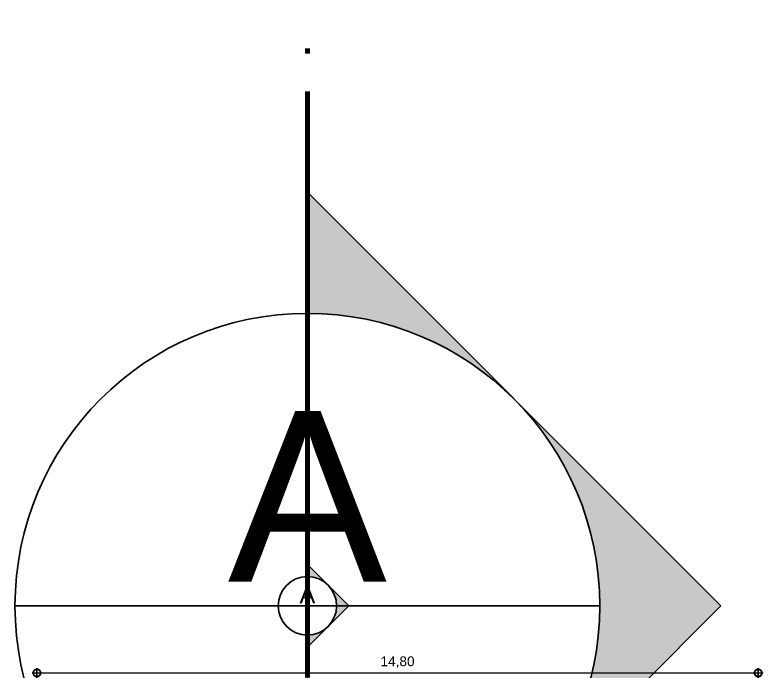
# Model space of a CAD drawing. Header units: metres. Extents: x 47723 to 48001, y 23322 to 23573.
# Drawn here: x 47825.17 to 47840.52, y 23390.19 to 23403.64 of the extents above; entities that cross this region are included whole.
import ezdxf
from ezdxf.enums import TextEntityAlignment as Align

# ---------------------------------------------------------------- set-up
doc = ezdxf.new("R2010")
doc.units = ezdxf.units.M
doc.header["$LTSCALE"] = 0.25
doc.header["$PDMODE"] = 96
doc.linetypes.add('DIVIDEX2', pattern=[63.5, 25.4, -12.7, 0, -12.7, 0, -12.7])
for name, color, linetype in [('0 @ 0.1', 7, 'Continuous'), ('0 @ 1', 7, 'Continuous'), ('SIMB_01', 1, 'Continuous'), ('SIMB_PREENCHIMENTO', 253, 'Continuous'), ('SIMB_TXT', 1, 'Continuous')]:
    doc.layers.add(name, color=color, linetype=linetype)
doc.layers.add('ARQ_0', color=7, linetype='Continuous', true_color=0xff7400, plot=False)
doc.layers.add('ARQ_COTA_AZUL', color=5, linetype='Continuous', lineweight=20, true_color=0x0000ff)
doc.layers.add('SIMB_LCT', color=252, linetype='DIVIDEX2', lineweight=100)
doc.styles.add('cota', font='arial.ttf')
doc.styles.add('SIMB', font='arial.ttf')
doc.dimstyles.new('Info 01 - annot', dxfattribs={"dimtxt": 2, "dimasz": 3, "dimexe": 1, "dimexo": 1, "dimgap": 1, "dimtad": 1, "dimzin": 4, "dimtxsty": 'cota', "dimblk": 'DOTSMALL', "dimcen": 2, "dimdle": 1, "dimclrd": 256, "dimclre": 256, "dimclrt": 1, "dimazin": 2, "dimtfac": 0.09, "dimtix": 1, "dimtmove": 2, "dimatfit": 2, "dimfxl": 5, "dimfxlon": 1, "dimtolj": 1, "dimtzin": 4, "dimlwd": -1, "dimarcsym": 1})

# ---------------------------------------------------------------- blocks, each defined once
blk = doc.blocks.new('*U68')
at = {"layer": 'SIMB_PREENCHIMENTO', "transparency": 33554587}
h = blk.add_hatch(color=256, dxfattribs=at)
h.dxf.hatch_style = 1
h.paths.add_polyline_path([(0, 8.483), (-4.152, 4.332, -0.401827), (4.152, 4.332)])
h = blk.add_hatch(color=256, dxfattribs=at)
h.dxf.hatch_style = 1
h.paths.add_polyline_path([(-4.332, 4.152), (-8.483, 0), (-6, 0, -0.193399)])
h = blk.add_hatch(color=256, dxfattribs=at)
h.dxf.hatch_style = 1
h.paths.add_polyline_path([(4.332, 4.152, -0.193399), (6, 0), (8.483, 0)])
at = {"layer": 'SIMB_01'}
for p, q in [((-8.483, 0), (0, 8.483)), ((8.483, 0), (0, 8.483)), ((0, -6), (0, 6)), ((-6, 0), (-8.483, 0)), ((6, 0), (8.483, 0))]:
    blk.add_line(p, q, dxfattribs=at)
blk.add_circle((0, 0), 6, dxfattribs=at)
at = {"layer": 'SIMB_LCT'}
blk.add_line((6, 0), (69.061, 0), dxfattribs=at)
at = {"layer": 'SIMB_TXT', "style": 'SIMB'}
for tag, height, p in [('000', 3.5, (-2.25, 0)), ('999', 2, (2.525, 0))]:
    blk.add_attdef(tag, text='', height=height, rotation=90, dxfattribs=at).set_placement(p, align=Align.MIDDLE_CENTER)
blk = doc.blocks.new('*U666')
at = {"layer": '0 @ 0.1', "xscale": 0.1, "yscale": 0.1, "zscale": 0.1, "rotation": 269.9999999999999}
blk.add_blockref('*U68', (0.7, 13.339), dxfattribs=at).add_auto_attribs({'999': '-', '000': 'A'})
at = {"layer": '0 @ 1'}
ref = blk.add_blockref('*U68', (0.7, 13.339), dxfattribs=dict(at, rotation=269.9999999999999))
ref.add_attrib('000', 'A', dxfattribs={"layer": 'SIMB_TXT', "height": 3.5, "style": 'SIMB'}).set_placement((0.7, 15.589), align=Align.MIDDLE_CENTER)
blk = doc.blocks.new('*U69')
at = {"layer": 'SIMB_LCT'}
blk.add_line((-6, 0), (-54.483, 0), dxfattribs=at)
at = {"layer": 'SIMB_TXT', "style": 'SIMB'}
for tag, height, p in [('000', 3.5, (-2.25, 0)), ('999', 2, (2.525, 0))]:
    blk.add_attdef(tag, text='', height=height, rotation=90, dxfattribs=at).set_placement(p, align=Align.MIDDLE_CENTER)
blk = doc.blocks.new('*U667')
at = {"layer": '0 @ 1', "rotation": 269.9999999999999}
blk.add_blockref('*U69', (0.7, -4.537), dxfattribs=at)
blk = doc.blocks.new('_DotSmall')
at = {"color": 0, "linetype": 'ByBlock', "const_width": 0.5}
blk.add_lwpolyline([(-0.0625, 0, 1), (0.0625, 0, 1)], format="xyb", close=True, dxfattribs=at)
blk = doc.blocks.new('*D199')
at = {"layer": 'ARQ_COTA_AZUL', "lineweight": -2, "transparency": 16777216}
for p, q in [((-4.85, 11.464), (-4.85, 12.064)), ((9.95, 11.464), (9.95, 12.064))]:
    blk.add_line(p, q, dxfattribs=at)
at = {"layer": 'ARQ_COTA_AZUL', "transparency": 16777216}
blk.add_line((-4.95, 11.964), (10.05, 11.964), dxfattribs=at)
at = {"layer": 'Defpoints', "color": 0, "transparency": 16777216}
for p in [(9.95, 11.964), (9.95, 9.95), (-4.85, 7.7)]:
    blk.add_point(p, dxfattribs=at)
at = {"layer": 'ARQ_COTA_AZUL', "transparency": 16777216, "xscale": 0.3, "yscale": 0.3, "zscale": 0.3, "rotation": 180}
blk.add_blockref('_DotSmall', (-4.85, 11.964), dxfattribs=at)
at = {"layer": 'ARQ_COTA_AZUL', "transparency": 16777216, "xscale": 0.3, "yscale": 0.3, "zscale": 0.3}
blk.add_blockref('_DotSmall', (9.95, 11.964), dxfattribs=at)
at = {"layer": 'ARQ_COTA_AZUL', "color": 1, "transparency": 16777216, "insert": (2.55, 12.184), "char_height": 0.2, "attachment_point": 5, "style": 'cota'}
blk.add_mtext('\\A1;14,80', dxfattribs=at)
blk = doc.blocks.new('*U70')
at = {"layer": 'SIMB_LCT'}
blk.add_line((6, 0), (69.061, 0), dxfattribs=at)
at = {"layer": 'SIMB_TXT', "style": 'SIMB'}
for tag, height, p in [('000', 3.5, (-2.25, 0)), ('999', 2, (2.525, 0))]:
    blk.add_attdef(tag, text='', height=height, rotation=90, dxfattribs=at).set_placement(p, align=Align.MIDDLE_CENTER)
blk = doc.blocks.new('*U737')
at = {"layer": '0 @ 1', "rotation": 270}
blk.add_blockref('*U70', (47831.169, 23434.55), dxfattribs=at)
blk = doc.blocks.new('Pav_sup')
at = {"layer": 'ARQ_0'}
blk.add_line((0.7, 12.739), (0.7, -3.689), dxfattribs=at)
for name in ['*U667', '*U666']:
    blk.add_blockref(name, (0, 0))
at = {"layer": 'ARQ_COTA_AZUL'}
dim = blk.add_linear_dim(base=(9.95, 11.964), p1=(-4.85, 7.7), p2=(9.95, 9.95), dimstyle='Info 01 - annot', override={"dimscale": 0}, dxfattribs=at)
dim.commit()
dim.dimension.update_dxf_attribs({"geometry": '*D199', "text_midpoint": (2.55, 12.184)})

msp = doc.modelspace()

# ---------------------------------------------------------------- block references
for name, p in [('*U737', (0, 0)), ('Pav_sup', (47830.469, 23378.182))]:
    msp.add_blockref(name, p)

doc.saveas('drawing.dxf')
